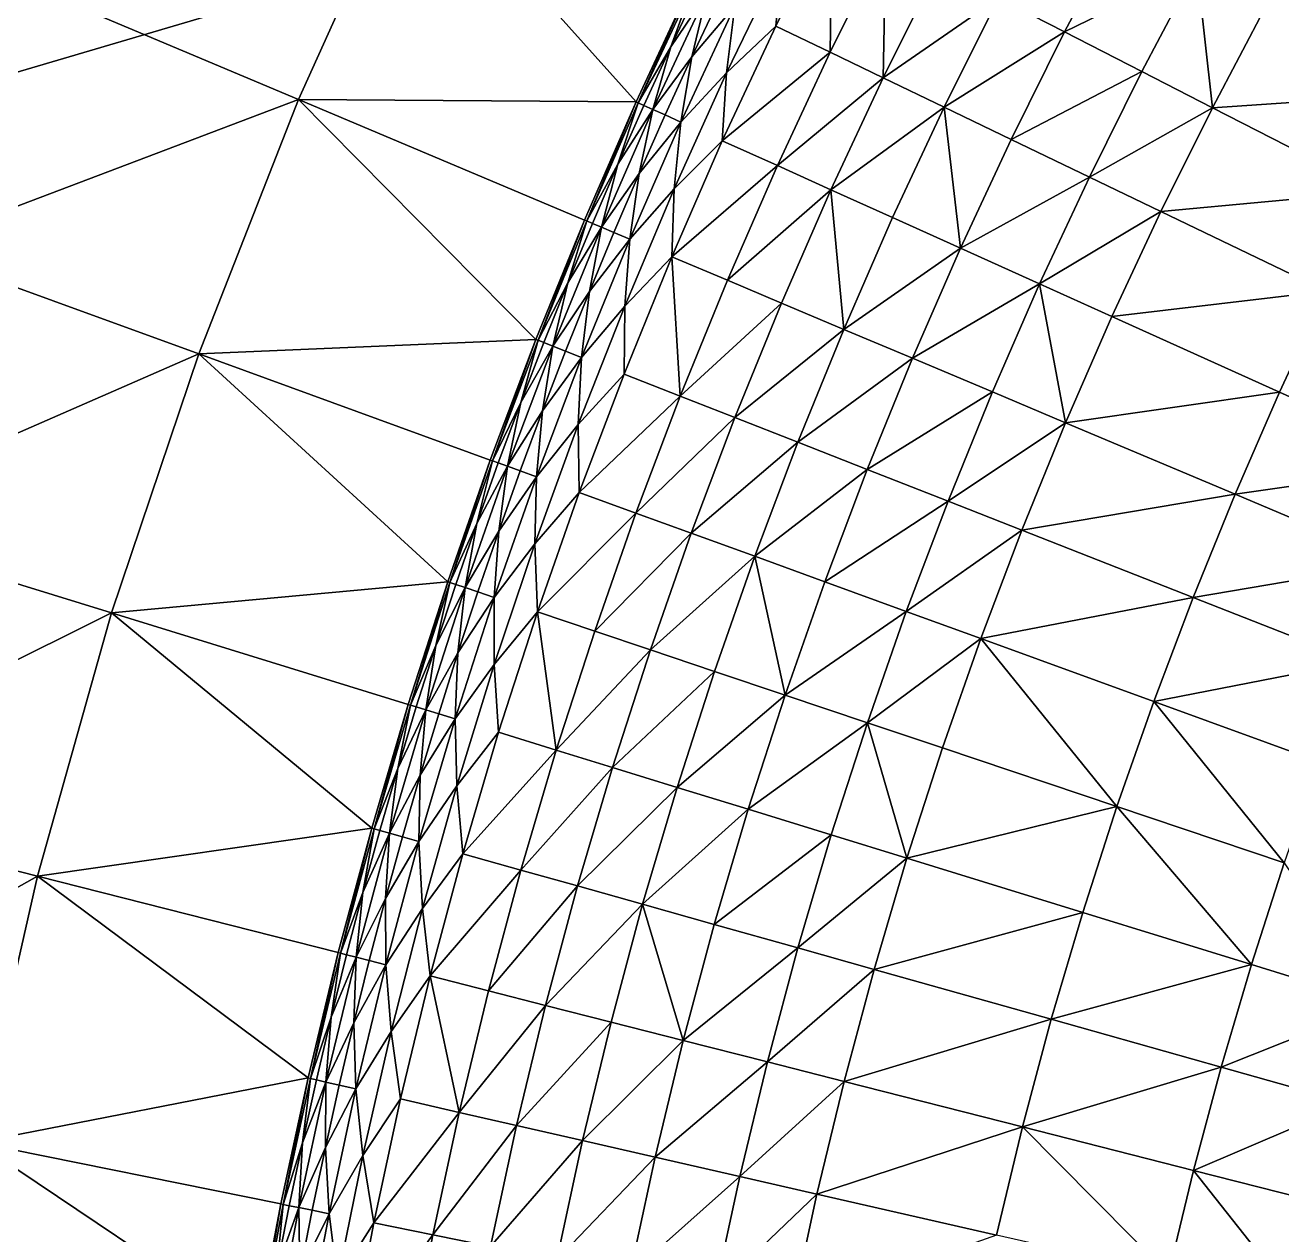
# Model space of a CAD drawing. Header units: millimetres. Extents: x -3250 to 8000, y -3250 to 3250.
# Drawn here: x -2574 to -1967, y 480 to 1065 of the extents above; entities that cross this region are included whole.
import ezdxf

# ---------------------------------------------------------------- set-up
doc = ezdxf.new("R2010")
doc.units = ezdxf.units.MM
doc.header["$MEASUREMENT"] = 0
doc.layers.add('MESH_3D', color=2, linetype='CONTINUOUS')

msp = doc.modelspace()

# ---------------------------------------------------------------- linework, layer by layer
at = {"layer": 'MESH_3D'}
for points in [[(2150.48, 2436.79, 32500), (-3128.53, 880.23, 32500), (-2326.57, -2269.27, 32500)], [(2150.48, 2436.79, 32500), (-2269.27, 2326.57, 32500), (-3128.53, 880.23, 32500)], [(2150.48, 2436.79, 32500), (-2326.57, -2269.27, 32500), (3105.61, 957.95, 32500)], [(-2269.27, 2326.57, 32500), (-2892.08, 1482.68, 32500), (-3128.53, 880.23, 32500)], [(-2580.13, 1087.62, 24400), (-2387.57, 1149.79, 24200), (-2441.91, 1029.35, 24200)], [(-2441.91, 1029.35, 24200), (-2387.57, 1149.79, 24200), (-2278.76, 1028.22, 24000)], [(-2387.57, 1149.79, 24200), (-2252.42, 1084.71, 24000), (-2278.76, 1028.22, 24000)], [(-2211.18, 1064.85, -238.11), (-2183.95, 1119.64, -238.11), (-2184.88, 1052.18, -303.82)], [(-2208.34, 1097.6, -205.25), (-2183.95, 1119.64, -238.11), (-2211.18, 1064.85, -238.11)], [(-2183.95, 1119.64, -238.11), (-2157.97, 1106.32, -303.82), (-2184.88, 1052.18, -303.82)], [(-2103.59, 1078.45, -406.77), (-2044.45, 1113.35, -455.71), (-2071.57, 1062.03, -455.71)], [(-2071.57, 1062.03, -455.71), (-2044.45, 1113.35, -455.71), (-2007.56, 1093.26, -506.08)], [(-2184.88, 1052.18, -303.82), (-2157.97, 1106.32, -303.82), (-2159.29, 1039.86, -355.73)], [(-2157.97, 1106.32, -303.82), (-2132.69, 1093.37, -355.73), (-2159.29, 1039.86, -355.73)], [(-2235.02, 1042.2, -205.25), (-2208.34, 1097.6, -205.25), (-2211.18, 1064.85, -238.11)], [(-2235.02, 1042.2, -205.25), (-2231.03, 1074.41, -171.85), (-2208.34, 1097.6, -205.25)], [(-2631.14, 957.66, 24400), (-2580.13, 1087.62, 24400), (-2441.91, 1029.35, 24200)], [(-2159.29, 1039.86, -355.73), (-2132.69, 1093.37, -355.73), (-2103.59, 1078.45, -406.77)], [(-2071.57, 1062.03, -455.71), (-2007.56, 1093.26, -506.08), (-2034.2, 1042.87, -506.08)], [(-2034.2, 1042.87, -506.08), (-2007.56, 1093.26, -506.08), (-2000.1, 1025.39, -547.31)], [(-2007.56, 1093.26, -506.08), (-1973.91, 1074.94, -547.31), (-2000.1, 1025.39, -547.31)], [(-2277.69, 1027.73, -38.42), (-2278.76, 1028.22), (-2252.42, 1084.71)], [(-2278.76, 1028.22, 24000), (-2252.42, 1084.71), (-2278.76, 1028.22)], [(-2278.76, 1028.22, 24000), (-2252.42, 1084.71, 24000), (-2252.42, 1084.71)], [(-2277.69, 1027.73, -38.42), (-2252.42, 1084.71), (-2251.36, 1084.2, -38.42)], [(-2262.01, 1054.79, -71.93), (-2277.69, 1027.73, -38.42), (-2251.36, 1084.2, -38.42)], [(-2262.01, 1054.79, -71.93), (-2251.36, 1084.2, -38.42), (-2248.69, 1082.91, -71.93)], [(-2262.01, 1054.79, -71.93), (-2248.69, 1082.91, -71.93), (-2244.42, 1080.86, -105.25)], [(-2251.77, 1050.02, -138.74), (-2270.67, 1024.57, -105.25), (-2244.42, 1080.86, -105.25)], [(-2262.01, 1054.79, -71.93), (-2244.42, 1080.86, -105.25), (-2270.67, 1024.57, -105.25)], [(-2251.77, 1050.02, -138.74), (-2244.42, 1080.86, -105.25), (-2238.5, 1078.01, -138.74)], [(-2251.77, 1050.02, -138.74), (-2238.5, 1078.01, -138.74), (-2231.03, 1074.41, -171.85)], [(-2159.29, 1039.86, -355.73), (-2103.59, 1078.45, -406.77), (-2129.82, 1025.67, -406.77)], [(-2129.82, 1025.67, -406.77), (-2103.59, 1078.45, -406.77), (-2071.57, 1062.03, -455.71)], [(-1973.91, 1074.94, -547.31), (-1869.46, 1079.34, -630.5), (-1895.79, 1032.39, -630.5)], [(-2235.02, 1042.2, -205.25), (-2257.13, 1018.45, -171.85), (-2231.03, 1074.41, -171.85)], [(-2251.77, 1050.02, -138.74), (-2231.03, 1074.41, -171.85), (-2257.13, 1018.45, -171.85)], [(-2000.1, 1025.39, -547.31), (-1973.91, 1074.94, -547.31), (-1895.79, 1032.39, -630.5)], [(-2237.04, 1009.39, -238.11), (-2211.18, 1064.85, -238.11), (-2184.88, 1052.18, -303.82)], [(-2235.02, 1042.2, -205.25), (-2211.18, 1064.85, -238.11), (-2237.04, 1009.39, -238.11)], [(-2129.82, 1025.67, -406.77), (-2071.57, 1062.03, -455.71), (-2097.4, 1010.06, -455.71)], [(-2097.4, 1010.06, -455.71), (-2071.57, 1062.03, -455.71), (-2034.2, 1042.87, -506.08)], [(-2274.99, 1026.51, -71.93), (-2277.69, 1027.73, -38.42), (-2262.01, 1054.79, -71.93)], [(-2274.99, 1026.51, -71.93), (-2262.01, 1054.79, -71.93), (-2270.67, 1024.57, -105.25)], [(-2237.04, 1009.39, -238.11), (-2184.88, 1052.18, -303.82), (-2210.43, 997.38, -303.82)], [(-2210.43, 997.38, -303.82), (-2184.88, 1052.18, -303.82), (-2159.29, 1039.86, -355.73)], [(-2264.68, 1021.86, -138.74), (-2270.67, 1024.57, -105.25), (-2251.77, 1050.02, -138.74)], [(-2264.68, 1021.86, -138.74), (-2251.77, 1050.02, -138.74), (-2257.13, 1018.45, -171.85)], [(-2260.3, 986.16, -205.25), (-2235.02, 1042.2, -205.25), (-2237.04, 1009.39, -238.11)], [(-2260.3, 986.16, -205.25), (-2257.13, 1018.45, -171.85), (-2235.02, 1042.2, -205.25)], [(-2210.43, 997.38, -303.82), (-2159.29, 1039.86, -355.73), (-2184.54, 985.7, -355.73)], [(-2184.54, 985.7, -355.73), (-2159.29, 1039.86, -355.73), (-2129.82, 1025.67, -406.77)], [(-2097.4, 1010.06, -455.71), (-2034.2, 1042.87, -506.08), (-2059.56, 991.83, -506.08)], [(-2059.56, 991.83, -506.08), (-2034.2, 1042.87, -506.08), (-2000.1, 1025.39, -547.31)], [(-2631.14, 957.66, 24400), (-2441.91, 1029.35, 24200), (-2490.19, 906.35, 24200)], [(-2490.19, 906.35, 24200), (-2441.91, 1029.35, 24200), (-2327.18, 913.35, 24000)], [(-2441.91, 1029.35, 24200), (-2278.76, 1028.22, 24000), (-2303.69, 971.09, 24000)], [(-2441.91, 1029.35, 24200), (-2303.69, 971.09, 24000), (-2327.18, 913.35, 24000)], [(-2302.6, 970.63, -38.42), (-2303.69, 971.09), (-2278.76, 1028.22)], [(-2278.76, 1028.22, 24000), (-2278.76, 1028.22), (-2303.69, 971.09)], [(-2303.69, 971.09, 24000), (-2278.76, 1028.22, 24000), (-2303.69, 971.09)], [(-2302.6, 970.63, -38.42), (-2278.76, 1028.22), (-2277.69, 1027.73, -38.42)], [(-2287.61, 998.07, -71.93), (-2302.6, 970.63, -38.42), (-2277.69, 1027.73, -38.42)], [(-2287.61, 998.07, -71.93), (-2277.69, 1027.73, -38.42), (-2274.99, 1026.51, -71.93)], [(-2000.1, 1025.39, -547.31), (-1895.79, 1032.39, -630.5), (-1920.94, 984.81, -630.5)], [(-2277.25, 993.55, -138.74), (-2295.51, 967.64, -105.25), (-2270.67, 1024.57, -105.25)], [(-2287.61, 998.07, -71.93), (-2270.67, 1024.57, -105.25), (-2295.51, 967.64, -105.25)], [(-2287.61, 998.07, -71.93), (-2274.99, 1026.51, -71.93), (-2270.67, 1024.57, -105.25)], [(-2277.25, 993.55, -138.74), (-2270.67, 1024.57, -105.25), (-2264.68, 1021.86, -138.74)], [(-2277.25, 993.55, -138.74), (-2264.68, 1021.86, -138.74), (-2257.13, 1018.45, -171.85)], [(-2184.54, 985.7, -355.73), (-2129.82, 1025.67, -406.77), (-2154.73, 972.25, -406.77)], [(-2154.73, 972.25, -406.77), (-2129.82, 1025.67, -406.77), (-2121.93, 957.45, -455.71)], [(-2129.82, 1025.67, -406.77), (-2097.4, 1010.06, -455.71), (-2121.93, 957.45, -455.71)], [(-2059.56, 991.83, -506.08), (-2000.1, 1025.39, -547.31), (-2025.04, 975.21, -547.31)], [(-2025.04, 975.21, -547.31), (-2000.1, 1025.39, -547.31), (-1920.94, 984.81, -630.5)], [(-2260.3, 986.16, -205.25), (-2281.81, 961.87, -171.85), (-2257.13, 1018.45, -171.85)], [(-2277.25, 993.55, -138.74), (-2257.13, 1018.45, -171.85), (-2281.81, 961.87, -171.85)], [(-2261.51, 953.31, -238.11), (-2237.04, 1009.39, -238.11), (-2210.43, 997.38, -303.82)], [(-2260.3, 986.16, -205.25), (-2237.04, 1009.39, -238.11), (-2261.51, 953.31, -238.11)], [(-2121.93, 957.45, -455.71), (-2097.4, 1010.06, -455.71), (-2059.56, 991.83, -506.08)], [(-2299.87, 969.48, -71.93), (-2302.6, 970.63, -38.42), (-2287.61, 998.07, -71.93)], [(-2299.87, 969.48, -71.93), (-2287.61, 998.07, -71.93), (-2295.51, 967.64, -105.25)], [(-2261.51, 953.31, -238.11), (-2210.43, 997.38, -303.82), (-2234.61, 941.97, -303.82)], [(-2234.61, 941.97, -303.82), (-2210.43, 997.38, -303.82), (-2184.54, 985.7, -355.73)], [(-2289.46, 965.09, -138.74), (-2295.51, 967.64, -105.25), (-2277.25, 993.55, -138.74)], [(-2289.46, 965.09, -138.74), (-2277.25, 993.55, -138.74), (-2281.81, 961.87, -171.85)], [(-2121.93, 957.45, -455.71), (-2059.56, 991.83, -506.08), (-2083.65, 940.18, -506.08)], [(-2083.65, 940.18, -506.08), (-2059.56, 991.83, -506.08), (-2025.04, 975.21, -547.31)], [(-2284.19, 929.5, -205.25), (-2281.81, 961.87, -171.85), (-2260.3, 986.16, -205.25)], [(-2284.19, 929.5, -205.25), (-2260.3, 986.16, -205.25), (-2261.51, 953.31, -238.11)], [(-2234.61, 941.97, -303.82), (-2184.54, 985.7, -355.73), (-2208.44, 930.93, -355.73)], [(-2208.44, 930.93, -355.73), (-2184.54, 985.7, -355.73), (-2178.3, 918.23, -406.77)], [(-2184.54, 985.7, -355.73), (-2154.73, 972.25, -406.77), (-2178.3, 918.23, -406.77)], [(-2025.04, 975.21, -547.31), (-1920.94, 984.81, -630.5), (-1944.9, 936.61, -630.5)], [(-2178.3, 918.23, -406.77), (-2154.73, 972.25, -406.77), (-2121.93, 957.45, -455.71)], [(-2083.65, 940.18, -506.08), (-2025.04, 975.21, -547.31), (-2048.72, 924.42, -547.31)], [(-2048.72, 924.42, -547.31), (-2025.04, 975.21, -547.31), (-1944.9, 936.61, -630.5)], [(-2326.09, 912.92, -38.42), (-2327.18, 913.35), (-2303.69, 971.09)], [(-2327.18, 913.35, 24000), (-2303.69, 971.09), (-2327.18, 913.35)], [(-2327.18, 913.35, 24000), (-2303.69, 971.09, 24000), (-2303.69, 971.09)], [(-2326.09, 912.92, -38.42), (-2303.69, 971.09), (-2302.6, 970.63, -38.42)], [(-2311.78, 940.73, -71.93), (-2326.09, 912.92, -38.42), (-2302.6, 970.63, -38.42)], [(-2301.31, 936.47, -138.74), (-2318.92, 910.11, -105.25), (-2295.51, 967.64, -105.25)], [(-2311.78, 940.73, -71.93), (-2295.51, 967.64, -105.25), (-2318.92, 910.11, -105.25)], [(-2311.78, 940.73, -71.93), (-2302.6, 970.63, -38.42), (-2299.87, 969.48, -71.93)], [(-2311.78, 940.73, -71.93), (-2299.87, 969.48, -71.93), (-2295.51, 967.64, -105.25)], [(-2301.31, 936.47, -138.74), (-2295.51, 967.64, -105.25), (-2289.46, 965.09, -138.74)], [(-2284.19, 929.5, -205.25), (-2305.09, 904.68, -171.85), (-2281.81, 961.87, -171.85)], [(-2301.31, 936.47, -138.74), (-2281.81, 961.87, -171.85), (-2305.09, 904.68, -171.85)], [(-2301.31, 936.47, -138.74), (-2289.46, 965.09, -138.74), (-2281.81, 961.87, -171.85)], [(-2675.6, 825.31, 24400), (-2631.14, 957.66, 24400), (-2490.19, 906.35, 24200)], [(3105.61, 957.95, 32500), (-2326.57, -2269.27, 32500), (-1962.36, -2590.68, 32500)], [(-2178.3, 918.23, -406.77), (-2121.93, 957.45, -455.71), (-2145.14, 904.25, -455.71)], [(-2145.14, 904.25, -455.71), (-2121.93, 957.45, -455.71), (-2083.65, 940.18, -506.08)], [(-2284.57, 896.63, -238.11), (-2261.51, 953.31, -238.11), (-2257.4, 885.96, -303.82)], [(-2284.19, 929.5, -205.25), (-2261.51, 953.31, -238.11), (-2284.57, 896.63, -238.11)], [(-2261.51, 953.31, -238.11), (-2234.61, 941.97, -303.82), (-2257.4, 885.96, -303.82)], [(-2257.4, 885.96, -303.82), (-2234.61, 941.97, -303.82), (-2208.44, 930.93, -355.73)], [(-2323.33, 911.84, -71.93), (-2326.09, 912.92, -38.42), (-2311.78, 940.73, -71.93)], [(-2323.33, 911.84, -71.93), (-2311.78, 940.73, -71.93), (-2318.92, 910.11, -105.25)], [(-2312.8, 907.71, -138.74), (-2318.92, 910.11, -105.25), (-2301.31, 936.47, -138.74)], [(-2312.8, 907.71, -138.74), (-2301.31, 936.47, -138.74), (-2305.09, 904.68, -171.85)], [(-2145.14, 904.25, -455.71), (-2083.65, 940.18, -506.08), (-2106.44, 887.94, -506.08)], [(-2106.44, 887.94, -506.08), (-2083.65, 940.18, -506.08), (-2071.13, 873.06, -547.31)], [(-2083.65, 940.18, -506.08), (-2048.72, 924.42, -547.31), (-2071.13, 873.06, -547.31)], [(-2048.72, 924.42, -547.31), (-1944.9, 936.61, -630.5), (-1967.64, 887.83, -630.5)], [(-1967.64, 887.83, -630.5), (-1944.9, 936.61, -630.5), (-1889.89, 852.75, -698.41)], [(-2257.4, 885.96, -303.82), (-2208.44, 930.93, -355.73), (-2230.96, 875.59, -355.73)], [(-2230.96, 875.59, -355.73), (-2208.44, 930.93, -355.73), (-2178.3, 918.23, -406.77)], [(-2306.65, 872.27, -205.25), (-2284.19, 929.5, -205.25), (-2284.57, 896.63, -238.11)], [(-2306.65, 872.27, -205.25), (-2305.09, 904.68, -171.85), (-2284.19, 929.5, -205.25)], [(-2071.13, 873.06, -547.31), (-2048.72, 924.42, -547.31), (-1967.64, 887.83, -630.5)], [(-2230.96, 875.59, -355.73), (-2178.3, 918.23, -406.77), (-2200.52, 863.64, -406.77)], [(-2200.52, 863.64, -406.77), (-2178.3, 918.23, -406.77), (-2145.14, 904.25, -455.71)], [(-2490.19, 906.35, 24200), (-2327.18, 913.35, 24000), (-2349.23, 855.05, 24000)], [(-2348.12, 854.65, -38.42), (-2349.23, 855.05), (-2327.18, 913.35)], [(-2349.23, 855.05, 24000), (-2327.18, 913.35), (-2349.23, 855.05)], [(-2349.23, 855.05, 24000), (-2327.18, 913.35, 24000), (-2327.18, 913.35)], [(-2348.12, 854.65, -38.42), (-2327.18, 913.35), (-2326.09, 912.92, -38.42)], [(-2334.51, 882.8, -71.93), (-2348.12, 854.65, -38.42), (-2326.09, 912.92, -38.42)], [(-2334.51, 882.8, -71.93), (-2326.09, 912.92, -38.42), (-2323.33, 911.84, -71.93)], [(-2334.51, 882.8, -71.93), (-2323.33, 911.84, -71.93), (-2318.92, 910.11, -105.25)], [(-2675.6, 825.31, 24400), (-2490.19, 906.35, 24200), (-2532.27, 781.1, 24200)], [(-2532.27, 781.1, 24200), (-2490.19, 906.35, 24200), (-2369.82, 796.22, 24000)], [(-2490.19, 906.35, 24200), (-2349.23, 855.05, 24000), (-2369.82, 796.22, 24000)], [(-2323.94, 878.81, -138.74), (-2340.89, 852.01, -105.25), (-2318.92, 910.11, -105.25)], [(-2334.51, 882.8, -71.93), (-2318.92, 910.11, -105.25), (-2340.89, 852.01, -105.25)], [(-2323.94, 878.81, -138.74), (-2318.92, 910.11, -105.25), (-2312.8, 907.71, -138.74)], [(-2323.94, 878.81, -138.74), (-2312.8, 907.71, -138.74), (-2305.09, 904.68, -171.85)], [(-2306.65, 872.27, -205.25), (-2326.92, 846.93, -171.85), (-2305.09, 904.68, -171.85)], [(-2323.94, 878.81, -138.74), (-2305.09, 904.68, -171.85), (-2326.92, 846.93, -171.85)], [(-2200.52, 863.64, -406.77), (-2145.14, 904.25, -455.71), (-2167.02, 850.49, -455.71)], [(-2167.02, 850.49, -455.71), (-2145.14, 904.25, -455.71), (-2106.44, 887.94, -506.08)], [(-2306.65, 872.27, -205.25), (-2284.57, 896.63, -238.11), (-2306.22, 839.39, -238.11)], [(-2306.22, 839.39, -238.11), (-2284.57, 896.63, -238.11), (-2257.4, 885.96, -303.82)], [(-2167.02, 850.49, -455.71), (-2106.44, 887.94, -506.08), (-2127.92, 835.15, -506.08)], [(-2127.92, 835.15, -506.08), (-2106.44, 887.94, -506.08), (-2071.13, 873.06, -547.31)], [(-2071.13, 873.06, -547.31), (-1967.64, 887.83, -630.5), (-1989.16, 838.5, -630.5)], [(-1989.16, 838.5, -630.5), (-1967.64, 887.83, -630.5), (-1889.89, 852.75, -698.41)], [(-2345.34, 853.63, -71.93), (-2348.12, 854.65, -38.42), (-2334.51, 882.8, -71.93)], [(-2345.34, 853.63, -71.93), (-2334.51, 882.8, -71.93), (-2340.89, 852.01, -105.25)], [(-2306.22, 839.39, -238.11), (-2257.4, 885.96, -303.82), (-2278.78, 829.41, -303.82)], [(-2278.78, 829.41, -303.82), (-2257.4, 885.96, -303.82), (-2230.96, 875.59, -355.73)], [(-3128.53, 880.23, 32500), (-2436.79, -2150.48, 32500), (-2326.57, -2269.27, 32500)], [(-3128.53, 880.23, 32500), (-2638.8, -1897.17, 32500), (-2436.79, -2150.48, 32500)], [(-2334.72, 849.77, -138.74), (-2340.89, 852.01, -105.25), (-2323.94, 878.81, -138.74)], [(-2334.72, 849.77, -138.74), (-2323.94, 878.81, -138.74), (-2326.92, 846.93, -171.85)], [(-2278.78, 829.41, -303.82), (-2230.96, 875.59, -355.73), (-2252.09, 819.7, -355.73)], [(-2252.09, 819.7, -355.73), (-2230.96, 875.59, -355.73), (-2200.52, 863.64, -406.77)], [(-2327.68, 814.49, -205.25), (-2306.65, 872.27, -205.25), (-2306.22, 839.39, -238.11)], [(-2327.68, 814.49, -205.25), (-2326.92, 846.93, -171.85), (-2306.65, 872.27, -205.25)], [(-2127.92, 835.15, -506.08), (-2071.13, 873.06, -547.31), (-2092.25, 821.15, -547.31)], [(-2092.25, 821.15, -547.31), (-2071.13, 873.06, -547.31), (-1989.16, 838.5, -630.5)], [(-2252.09, 819.7, -355.73), (-2200.52, 863.64, -406.77), (-2221.36, 808.51, -406.77)], [(-2221.36, 808.51, -406.77), (-2200.52, 863.64, -406.77), (-2167.02, 850.49, -455.71)], [(-2368.7, 795.84, -38.42), (-2369.82, 796.22), (-2349.23, 855.05)], [(-2369.82, 796.22, 24000), (-2349.23, 855.05), (-2369.82, 796.22)], [(-2369.82, 796.22, 24000), (-2349.23, 855.05, 24000), (-2349.23, 855.05)], [(-2368.7, 795.84, -38.42), (-2349.23, 855.05), (-2348.12, 854.65, -38.42)], [(-2355.8, 824.33, -71.93), (-2368.7, 795.84, -38.42), (-2348.12, 854.65, -38.42)], [(-2345.13, 820.6, -138.74), (-2361.4, 793.39, -105.25), (-2340.89, 852.01, -105.25)], [(-2355.8, 824.33, -71.93), (-2340.89, 852.01, -105.25), (-2361.4, 793.39, -105.25)], [(-2355.8, 824.33, -71.93), (-2348.12, 854.65, -38.42), (-2345.34, 853.63, -71.93)], [(-2355.8, 824.33, -71.93), (-2345.34, 853.63, -71.93), (-2340.89, 852.01, -105.25)], [(-2345.13, 820.6, -138.74), (-2340.89, 852.01, -105.25), (-2334.72, 849.77, -138.74)], [(-1989.16, 838.5, -630.5), (-1889.89, 852.75, -698.41), (-1910.57, 805.37, -698.41)], [(-2327.68, 814.49, -205.25), (-2347.31, 788.66, -171.85), (-2326.92, 846.93, -171.85)], [(-2345.13, 820.6, -138.74), (-2326.92, 846.93, -171.85), (-2347.31, 788.66, -171.85)], [(-2345.13, 820.6, -138.74), (-2334.72, 849.77, -138.74), (-2326.92, 846.93, -171.85)], [(-2221.36, 808.51, -406.77), (-2167.02, 850.49, -455.71), (-2187.55, 796.2, -455.71)], [(-2187.55, 796.2, -455.71), (-2167.02, 850.49, -455.71), (-2127.92, 835.15, -506.08)], [(-2327.68, 814.49, -205.25), (-2306.22, 839.39, -238.11), (-2326.43, 781.64, -238.11)], [(-2326.43, 781.64, -238.11), (-2306.22, 839.39, -238.11), (-2278.78, 829.41, -303.82)], [(-2092.25, 821.15, -547.31), (-1989.16, 838.5, -630.5), (-2009.45, 788.65, -630.5)], [(-2009.45, 788.65, -630.5), (-1989.16, 838.5, -630.5), (-1910.57, 805.37, -698.41)], [(-2187.55, 796.2, -455.71), (-2127.92, 835.15, -506.08), (-2148.08, 781.84, -506.08)], [(-2148.08, 781.84, -506.08), (-2127.92, 835.15, -506.08), (-2092.25, 821.15, -547.31)], [(-2326.43, 781.64, -238.11), (-2278.78, 829.41, -303.82), (-2298.75, 772.34, -303.82)], [(-2298.75, 772.34, -303.82), (-2278.78, 829.41, -303.82), (-2252.09, 819.7, -355.73)], [(-2713.42, 690.92, 24400), (-2675.6, 825.31, 24400), (-2532.27, 781.1, 24200)], [(-2365.89, 794.9, -71.93), (-2368.7, 795.84, -38.42), (-2355.8, 824.33, -71.93)], [(-2365.89, 794.9, -71.93), (-2355.8, 824.33, -71.93), (-2361.4, 793.39, -105.25)], [(-2355.18, 791.3, -138.74), (-2361.4, 793.39, -105.25), (-2345.13, 820.6, -138.74)], [(-2355.18, 791.3, -138.74), (-2345.13, 820.6, -138.74), (-2347.31, 788.66, -171.85)], [(-2148.08, 781.84, -506.08), (-2092.25, 821.15, -547.31), (-2112.08, 768.73, -547.31)], [(-2112.08, 768.73, -547.31), (-2092.25, 821.15, -547.31), (-2009.45, 788.65, -630.5)], [(-2347.26, 756.21, -205.25), (-2347.31, 788.66, -171.85), (-2327.68, 814.49, -205.25)], [(-2347.26, 756.21, -205.25), (-2327.68, 814.49, -205.25), (-2326.43, 781.64, -238.11)], [(-2298.75, 772.34, -303.82), (-2252.09, 819.7, -355.73), (-2271.83, 763.29, -355.73)], [(-2271.83, 763.29, -355.73), (-2252.09, 819.7, -355.73), (-2221.36, 808.51, -406.77)], [(-2271.83, 763.29, -355.73), (-2221.36, 808.51, -406.77), (-2240.83, 752.88, -406.77)], [(-2240.83, 752.88, -406.77), (-2221.36, 808.51, -406.77), (-2206.72, 741.42, -455.71)], [(-2221.36, 808.51, -406.77), (-2187.55, 796.2, -455.71), (-2206.72, 741.42, -455.71)], [(-2009.45, 788.65, -630.5), (-1910.57, 805.37, -698.41), (-1930.05, 757.49, -698.41)], [(-2532.27, 781.1, 24200), (-2369.82, 796.22, 24000), (-2388.93, 736.89, 24000)], [(-2387.8, 736.54, -38.42), (-2388.93, 736.89), (-2369.82, 796.22)], [(-2388.93, 736.89, 24000), (-2369.82, 796.22), (-2388.93, 736.89)], [(-2388.93, 736.89, 24000), (-2369.82, 796.22, 24000), (-2369.82, 796.22)], [(-2387.8, 736.54, -38.42), (-2369.82, 796.22), (-2368.7, 795.84, -38.42)], [(-2206.72, 741.42, -455.71), (-2187.55, 796.2, -455.71), (-2148.08, 781.84, -506.08)], [(-2375.62, 765.34, -71.93), (-2387.8, 736.54, -38.42), (-2368.7, 795.84, -38.42)], [(-2364.86, 761.87, -138.74), (-2380.45, 734.27, -105.25), (-2361.4, 793.39, -105.25)], [(-2375.62, 765.34, -71.93), (-2361.4, 793.39, -105.25), (-2380.45, 734.27, -105.25)], [(-2375.62, 765.34, -71.93), (-2368.7, 795.84, -38.42), (-2365.89, 794.9, -71.93)], [(-2375.62, 765.34, -71.93), (-2365.89, 794.9, -71.93), (-2361.4, 793.39, -105.25)], [(-2364.86, 761.87, -138.74), (-2361.4, 793.39, -105.25), (-2355.18, 791.3, -138.74)], [(-2364.86, 761.87, -138.74), (-2355.18, 791.3, -138.74), (-2347.31, 788.66, -171.85)], [(-2347.26, 756.21, -205.25), (-2366.25, 729.89, -171.85), (-2347.31, 788.66, -171.85)], [(-2364.86, 761.87, -138.74), (-2347.31, 788.66, -171.85), (-2366.25, 729.89, -171.85)], [(-2112.08, 768.73, -547.31), (-2009.45, 788.65, -630.5), (-2028.49, 738.31, -630.5)], [(-2028.49, 738.31, -630.5), (-2009.45, 788.65, -630.5), (-1930.05, 757.49, -698.41)], [(-2713.42, 690.92, 24400), (-2532.27, 781.1, 24200), (-2568.05, 653.91, 24200)], [(-2568.05, 653.91, 24200), (-2532.27, 781.1, 24200), (-2406.56, 677.1, 24000)], [(-2532.27, 781.1, 24200), (-2388.93, 736.89, 24000), (-2406.56, 677.1, 24000)], [(-2347.26, 756.21, -205.25), (-2326.43, 781.64, -238.11), (-2345.19, 723.4, -238.11)], [(-2345.19, 723.4, -238.11), (-2326.43, 781.64, -238.11), (-2317.29, 714.79, -303.82)], [(-2326.43, 781.64, -238.11), (-2298.75, 772.34, -303.82), (-2317.29, 714.79, -303.82)], [(-2206.72, 741.42, -455.71), (-2148.08, 781.84, -506.08), (-2166.91, 728.04, -506.08)], [(-2166.91, 728.04, -506.08), (-2148.08, 781.84, -506.08), (-2112.08, 768.73, -547.31)], [(-2317.29, 714.79, -303.82), (-2298.75, 772.34, -303.82), (-2271.83, 763.29, -355.73)], [(-2166.91, 728.04, -506.08), (-2112.08, 768.73, -547.31), (-2130.58, 715.84, -547.31)], [(-2130.58, 715.84, -547.31), (-2112.08, 768.73, -547.31), (-2046.26, 687.51, -630.5)], [(-2112.08, 768.73, -547.31), (-2028.49, 738.31, -630.5), (-2046.26, 687.51, -630.5)], [(-2384.97, 735.67, -71.93), (-2387.8, 736.54, -38.42), (-2375.62, 765.34, -71.93)], [(-2384.97, 735.67, -71.93), (-2375.62, 765.34, -71.93), (-2380.45, 734.27, -105.25)], [(-2374.17, 732.33, -138.74), (-2380.45, 734.27, -105.25), (-2364.86, 761.87, -138.74)], [(-2374.17, 732.33, -138.74), (-2364.86, 761.87, -138.74), (-2366.25, 729.89, -171.85)], [(-2317.29, 714.79, -303.82), (-2271.83, 763.29, -355.73), (-2290.15, 706.42, -355.73)], [(-2290.15, 706.42, -355.73), (-2271.83, 763.29, -355.73), (-2240.83, 752.88, -406.77)], [(-2365.38, 697.45, -205.25), (-2366.25, 729.89, -171.85), (-2347.26, 756.21, -205.25)], [(-2365.38, 697.45, -205.25), (-2347.26, 756.21, -205.25), (-2345.19, 723.4, -238.11)], [(-2028.49, 738.31, -630.5), (-1930.05, 757.49, -698.41), (-1948.34, 709.14, -698.41)], [(-2290.15, 706.42, -355.73), (-2240.83, 752.88, -406.77), (-2258.9, 696.78, -406.77)], [(-2258.9, 696.78, -406.77), (-2240.83, 752.88, -406.77), (-2206.72, 741.42, -455.71)], [(-2258.9, 696.78, -406.77), (-2206.72, 741.42, -455.71), (-2224.52, 686.17, -455.71)], [(-2224.52, 686.17, -455.71), (-2206.72, 741.42, -455.71), (-2166.91, 728.04, -506.08)], [(-2405.42, 676.78, -38.42), (-2406.56, 677.1), (-2388.93, 736.89)], [(-2406.56, 677.1, 24000), (-2388.93, 736.89), (-2406.56, 677.1)], [(-2406.56, 677.1, 24000), (-2388.93, 736.89, 24000), (-2388.93, 736.89)], [(-2405.42, 676.78, -38.42), (-2388.93, 736.89), (-2387.8, 736.54, -38.42)], [(-2393.96, 705.88, -71.93), (-2405.42, 676.78, -38.42), (-2387.8, 736.54, -38.42)], [(-2393.96, 705.88, -71.93), (-2387.8, 736.54, -38.42), (-2384.97, 735.67, -71.93)], [(-2393.96, 705.88, -71.93), (-2384.97, 735.67, -71.93), (-2380.45, 734.27, -105.25)], [(-2046.26, 687.51, -630.5), (-2028.49, 738.31, -630.5), (-1965.41, 660.34, -698.41)], [(-2028.49, 738.31, -630.5), (-1948.34, 709.14, -698.41), (-1965.41, 660.34, -698.41)], [(-2383.12, 702.68, -138.74), (-2398.01, 674.7, -105.25), (-2380.45, 734.27, -105.25)], [(-2393.96, 705.88, -71.93), (-2380.45, 734.27, -105.25), (-2398.01, 674.7, -105.25)], [(-2365.38, 697.45, -205.25), (-2383.71, 670.67, -171.85), (-2366.25, 729.89, -171.85)], [(-2383.12, 702.68, -138.74), (-2366.25, 729.89, -171.85), (-2383.71, 670.67, -171.85)], [(-2383.12, 702.68, -138.74), (-2380.45, 734.27, -105.25), (-2374.17, 732.33, -138.74)], [(-2383.12, 702.68, -138.74), (-2374.17, 732.33, -138.74), (-2366.25, 729.89, -171.85)], [(-2365.38, 697.45, -205.25), (-2345.19, 723.4, -238.11), (-2362.5, 664.7, -238.11)], [(-2362.5, 664.7, -238.11), (-2345.19, 723.4, -238.11), (-2317.29, 714.79, -303.82)], [(-2224.52, 686.17, -455.71), (-2166.91, 728.04, -506.08), (-2184.38, 673.79, -506.08)], [(-2184.38, 673.79, -506.08), (-2166.91, 728.04, -506.08), (-2147.77, 662.5, -547.31)], [(-2166.91, 728.04, -506.08), (-2130.58, 715.84, -547.31), (-2147.77, 662.5, -547.31)], [(-2362.5, 664.7, -238.11), (-2317.29, 714.79, -303.82), (-2334.39, 656.8, -303.82)], [(-2334.39, 656.8, -303.82), (-2317.29, 714.79, -303.82), (-2290.15, 706.42, -355.73)], [(-2147.77, 662.5, -547.31), (-2130.58, 715.84, -547.31), (-2046.26, 687.51, -630.5)], [(-2402.57, 675.98, -71.93), (-2405.42, 676.78, -38.42), (-2393.96, 705.88, -71.93)], [(-2402.57, 675.98, -71.93), (-2393.96, 705.88, -71.93), (-2398.01, 674.7, -105.25)], [(-2334.39, 656.8, -303.82), (-2290.15, 706.42, -355.73), (-2307.05, 649.1, -355.73)], [(-2307.05, 649.1, -355.73), (-2290.15, 706.42, -355.73), (-2258.9, 696.78, -406.77)], [(-2391.69, 672.92, -138.74), (-2398.01, 674.7, -105.25), (-2383.12, 702.68, -138.74)], [(-2391.69, 672.92, -138.74), (-2383.12, 702.68, -138.74), (-2383.71, 670.67, -171.85)], [(-2382.04, 638.26, -205.25), (-2383.71, 670.67, -171.85), (-2365.38, 697.45, -205.25)], [(-2382.04, 638.26, -205.25), (-2365.38, 697.45, -205.25), (-2362.5, 664.7, -238.11)], [(-2307.05, 649.1, -355.73), (-2258.9, 696.78, -406.77), (-2275.57, 640.25, -406.77)], [(-2275.57, 640.25, -406.77), (-2258.9, 696.78, -406.77), (-2224.52, 686.17, -455.71)], [(-2744.48, 554.81, 24400), (-2713.42, 690.92, 24400), (-2568.05, 653.91, 24200)], [(-2147.77, 662.5, -547.31), (-2046.26, 687.51, -630.5), (-2062.77, 636.28, -630.5)], [(-2062.77, 636.28, -630.5), (-2046.26, 687.51, -630.5), (-1981.26, 611.14, -698.41)], [(-2046.26, 687.51, -630.5), (-1965.41, 660.34, -698.41), (-1981.26, 611.14, -698.41)], [(-2275.57, 640.25, -406.77), (-2224.52, 686.17, -455.71), (-2240.93, 630.5, -455.71)], [(-2240.93, 630.5, -455.71), (-2224.52, 686.17, -455.71), (-2184.38, 673.79, -506.08)], [(-2568.05, 653.91, 24200), (-2406.56, 677.1, 24000), (-2422.69, 616.89, 24000)], [(-2421.55, 616.6, -38.42), (-2422.69, 616.89), (-2406.56, 677.1)], [(-2422.69, 616.89, 24000), (-2406.56, 677.1), (-2422.69, 616.89)], [(-2422.69, 616.89, 24000), (-2406.56, 677.1, 24000), (-2406.56, 677.1)], [(-2421.55, 616.6, -38.42), (-2406.56, 677.1), (-2405.42, 676.78, -38.42)], [(-2410.81, 645.98, -71.93), (-2421.55, 616.6, -38.42), (-2405.42, 676.78, -38.42)], [(-2399.89, 643.05, -138.74), (-2414.09, 614.7, -105.25), (-2398.01, 674.7, -105.25)], [(-2410.81, 645.98, -71.93), (-2398.01, 674.7, -105.25), (-2414.09, 614.7, -105.25)], [(-2410.81, 645.98, -71.93), (-2405.42, 676.78, -38.42), (-2402.57, 675.98, -71.93)], [(-2410.81, 645.98, -71.93), (-2402.57, 675.98, -71.93), (-2398.01, 674.7, -105.25)], [(-2399.89, 643.05, -138.74), (-2398.01, 674.7, -105.25), (-2391.69, 672.92, -138.74)], [(-2399.89, 643.05, -138.74), (-2391.69, 672.92, -138.74), (-2383.71, 670.67, -171.85)], [(-2399.89, 643.05, -138.74), (-2383.71, 670.67, -171.85), (-2399.69, 611.04, -171.85)], [(-2382.04, 638.26, -205.25), (-2399.69, 611.04, -171.85), (-2383.71, 670.67, -171.85)], [(-2240.93, 630.5, -455.71), (-2184.38, 673.79, -506.08), (-2200.5, 619.13, -506.08)], [(-2200.5, 619.13, -506.08), (-2184.38, 673.79, -506.08), (-2147.77, 662.5, -547.31)], [(-2382.04, 638.26, -205.25), (-2362.5, 664.7, -238.11), (-2378.33, 605.6, -238.11)], [(-2378.33, 605.6, -238.11), (-2362.5, 664.7, -238.11), (-2334.39, 656.8, -303.82)], [(-2200.5, 619.13, -506.08), (-2147.77, 662.5, -547.31), (-2163.62, 608.75, -547.31)], [(-2163.62, 608.75, -547.31), (-2147.77, 662.5, -547.31), (-2062.77, 636.28, -630.5)], [(-2378.33, 605.6, -238.11), (-2334.39, 656.8, -303.82), (-2350.04, 598.39, -303.82)], [(-2350.04, 598.39, -303.82), (-2334.39, 656.8, -303.82), (-2307.05, 649.1, -355.73)], [(-1981.26, 611.14, -698.41), (-1965.41, 660.34, -698.41), (-1919.34, 592.04, -744.25)], [(-2744.48, 554.81, 24400), (-2568.05, 653.91, 24200), (-2597.46, 525.09, 24200)], [(-2597.46, 525.09, 24200), (-2568.05, 653.91, 24200), (-2437.32, 556.3, 24000)], [(-2568.05, 653.91, 24200), (-2422.69, 616.89, 24000), (-2437.32, 556.3, 24000)], [(-2418.68, 615.87, -71.93), (-2421.55, 616.6, -38.42), (-2410.81, 645.98, -71.93)], [(-2418.68, 615.87, -71.93), (-2410.81, 645.98, -71.93), (-2414.09, 614.7, -105.25)], [(-2350.04, 598.39, -303.82), (-2307.05, 649.1, -355.73), (-2322.52, 591.39, -355.73)], [(-2322.52, 591.39, -355.73), (-2307.05, 649.1, -355.73), (-2275.57, 640.25, -406.77)], [(-2407.72, 613.08, -138.74), (-2414.09, 614.7, -105.25), (-2399.89, 643.05, -138.74)], [(-2407.72, 613.08, -138.74), (-2399.89, 643.05, -138.74), (-2399.69, 611.04, -171.85)], [(-2397.21, 578.68, -205.25), (-2399.69, 611.04, -171.85), (-2382.04, 638.26, -205.25)], [(-2397.21, 578.68, -205.25), (-2382.04, 638.26, -205.25), (-2378.33, 605.6, -238.11)], [(-2322.52, 591.39, -355.73), (-2275.57, 640.25, -406.77), (-2290.83, 583.32, -406.77)], [(-2290.83, 583.32, -406.77), (-2275.57, 640.25, -406.77), (-2255.95, 574.44, -455.71)], [(-2275.57, 640.25, -406.77), (-2240.93, 630.5, -455.71), (-2255.95, 574.44, -455.71)], [(-2163.62, 608.75, -547.31), (-2062.77, 636.28, -630.5), (-2077.99, 584.66, -630.5)], [(-2077.99, 584.66, -630.5), (-2062.77, 636.28, -630.5), (-1981.26, 611.14, -698.41)], [(-2255.95, 574.44, -455.71), (-2240.93, 630.5, -455.71), (-2200.5, 619.13, -506.08)], [(-2436.17, 556.04, -38.42), (-2437.32, 556.3), (-2422.69, 616.89)], [(-2437.32, 556.3, 24000), (-2422.69, 616.89, 24000), (-2422.69, 616.89)], [(-2437.32, 556.3, 24000), (-2422.69, 616.89), (-2437.32, 556.3)], [(-2436.17, 556.04, -38.42), (-2422.69, 616.89), (-2421.55, 616.6, -38.42)], [(-2426.17, 585.67, -71.93), (-2436.17, 556.04, -38.42), (-2421.55, 616.6, -38.42)], [(-2415.18, 583.02, -138.74), (-2428.66, 554.33, -105.25), (-2414.09, 614.7, -105.25)], [(-2426.17, 585.67, -71.93), (-2414.09, 614.7, -105.25), (-2428.66, 554.33, -105.25)], [(-2426.17, 585.67, -71.93), (-2421.55, 616.6, -38.42), (-2418.68, 615.87, -71.93)], [(-2426.17, 585.67, -71.93), (-2418.68, 615.87, -71.93), (-2414.09, 614.7, -105.25)], [(-2415.18, 583.02, -138.74), (-2414.09, 614.7, -105.25), (-2407.72, 613.08, -138.74)], [(-2255.95, 574.44, -455.71), (-2200.5, 619.13, -506.08), (-2215.25, 564.07, -506.08)], [(-2215.25, 564.07, -506.08), (-2200.5, 619.13, -506.08), (-2163.62, 608.75, -547.31)], [(-2415.18, 583.02, -138.74), (-2407.72, 613.08, -138.74), (-2399.69, 611.04, -171.85)], [(-2415.18, 583.02, -138.74), (-2399.69, 611.04, -171.85), (-2414.18, 551.02, -171.85)], [(-2397.21, 578.68, -205.25), (-2414.18, 551.02, -171.85), (-2399.69, 611.04, -171.85)], [(-2215.25, 564.07, -506.08), (-2163.62, 608.75, -547.31), (-2178.12, 554.62, -547.31)], [(-2178.12, 554.62, -547.31), (-2163.62, 608.75, -547.31), (-2077.99, 584.66, -630.5)], [(-2077.99, 584.66, -630.5), (-1981.26, 611.14, -698.41), (-1995.88, 561.55, -698.41)], [(-1995.88, 561.55, -698.41), (-1981.26, 611.14, -698.41), (-1919.34, 592.04, -744.25)], [(-2397.21, 578.68, -205.25), (-2378.33, 605.6, -238.11), (-2392.69, 546.12, -238.11)], [(-2392.69, 546.12, -238.11), (-2378.33, 605.6, -238.11), (-2364.23, 539.62, -303.82)], [(-2378.33, 605.6, -238.11), (-2350.04, 598.39, -303.82), (-2364.23, 539.62, -303.82)], [(-2364.23, 539.62, -303.82), (-2350.04, 598.39, -303.82), (-2322.52, 591.39, -355.73)], [(-2364.23, 539.62, -303.82), (-2322.52, 591.39, -355.73), (-2336.54, 533.3, -355.73)], [(-2336.54, 533.3, -355.73), (-2322.52, 591.39, -355.73), (-2290.83, 583.32, -406.77)], [(-1995.88, 561.55, -698.41), (-1919.34, 592.04, -744.25), (-1933.5, 544, -744.25)], [(-2433.28, 555.38, -71.93), (-2436.17, 556.04, -38.42), (-2426.17, 585.67, -71.93)], [(-2433.28, 555.38, -71.93), (-2426.17, 585.67, -71.93), (-2428.66, 554.33, -105.25)], [(-2336.54, 533.3, -355.73), (-2290.83, 583.32, -406.77), (-2304.66, 526.02, -406.77)], [(-2304.66, 526.02, -406.77), (-2290.83, 583.32, -406.77), (-2255.95, 574.44, -455.71)], [(-2178.12, 554.62, -547.31), (-2077.99, 584.66, -630.5), (-2091.92, 532.67, -630.5)], [(-2091.92, 532.67, -630.5), (-2077.99, 584.66, -630.5), (-1995.88, 561.55, -698.41)], [(-2422.26, 552.86, -138.74), (-2428.66, 554.33, -105.25), (-2415.18, 583.02, -138.74)], [(-2422.26, 552.86, -138.74), (-2415.18, 583.02, -138.74), (-2414.18, 551.02, -171.85)], [(-2410.89, 518.74, -205.25), (-2414.18, 551.02, -171.85), (-2397.21, 578.68, -205.25)], [(-2410.89, 518.74, -205.25), (-2397.21, 578.68, -205.25), (-2392.69, 546.12, -238.11)], [(-2304.66, 526.02, -406.77), (-2255.95, 574.44, -455.71), (-2269.57, 518.02, -455.71)], [(-2269.57, 518.02, -455.71), (-2255.95, 574.44, -455.71), (-2215.25, 564.07, -506.08)], [(-2269.57, 518.02, -455.71), (-2215.25, 564.07, -506.08), (-2228.63, 508.67, -506.08)], [(-2228.63, 508.67, -506.08), (-2215.25, 564.07, -506.08), (-2178.12, 554.62, -547.31)], [(-2091.92, 532.67, -630.5), (-1995.88, 561.55, -698.41), (-2009.26, 511.62, -698.41)], [(-2009.26, 511.62, -698.41), (-1995.88, 561.55, -698.41), (-1933.5, 544, -744.25)], [(-2597.46, 525.09, 24200), (-2437.32, 556.3, 24000), (-2450.43, 495.37, 24000)], [(-2449.27, 495.13, -38.42), (-2450.43, 495.37), (-2437.32, 556.3)], [(-2450.43, 495.37, 24000), (-2437.32, 556.3, 24000), (-2437.32, 556.3)], [(-2450.43, 495.37, 24000), (-2437.32, 556.3), (-2450.43, 495.37)], [(-2449.27, 495.13, -38.42), (-2437.32, 556.3), (-2436.17, 556.04, -38.42)], [(-2440.01, 525, -71.93), (-2449.27, 495.13, -38.42), (-2436.17, 556.04, -38.42)], [(-2428.96, 522.63, -138.74), (-2441.73, 493.61, -105.25), (-2428.66, 554.33, -105.25)], [(-2440.01, 525, -71.93), (-2428.66, 554.33, -105.25), (-2441.73, 493.61, -105.25)], [(-2440.01, 525, -71.93), (-2436.17, 556.04, -38.42), (-2433.28, 555.38, -71.93)], [(-2440.01, 525, -71.93), (-2433.28, 555.38, -71.93), (-2428.66, 554.33, -105.25)], [(-2428.96, 522.63, -138.74), (-2428.66, 554.33, -105.25), (-2422.26, 552.86, -138.74)], [(-2228.63, 508.67, -506.08), (-2178.12, 554.62, -547.31), (-2191.27, 500.14, -547.31)], [(-2191.27, 500.14, -547.31), (-2178.12, 554.62, -547.31), (-2091.92, 532.67, -630.5)], [(-2428.96, 522.63, -138.74), (-2422.26, 552.86, -138.74), (-2414.18, 551.02, -171.85)], [(-2428.96, 522.63, -138.74), (-2414.18, 551.02, -171.85), (-2427.16, 490.66, -171.85)], [(-2410.89, 518.74, -205.25), (-2427.16, 490.66, -171.85), (-2414.18, 551.02, -171.85)], [(-2410.89, 518.74, -205.25), (-2392.69, 546.12, -238.11), (-2405.56, 486.3, -238.11)], [(-2405.56, 486.3, -238.11), (-2392.69, 546.12, -238.11), (-2364.23, 539.62, -303.82)], [(-2009.26, 511.62, -698.41), (-1933.5, 544, -744.25), (-1946.46, 495.63, -744.25)], [(-2405.56, 486.3, -238.11), (-2364.23, 539.62, -303.82), (-2376.95, 480.51, -303.82)], [(-2376.95, 480.51, -303.82), (-2364.23, 539.62, -303.82), (-2336.54, 533.3, -355.73)], [(-2376.95, 480.51, -303.82), (-2336.54, 533.3, -355.73), (-2349.11, 474.88, -355.73)], [(-2349.11, 474.88, -355.73), (-2336.54, 533.3, -355.73), (-2304.66, 526.02, -406.77)], [(-2191.27, 500.14, -547.31), (-2091.92, 532.67, -630.5), (-2104.55, 480.35, -630.5)], [(-2104.55, 480.35, -630.5), (-2091.92, 532.67, -630.5), (-2021.39, 461.37, -698.41)], [(-2091.92, 532.67, -630.5), (-2009.26, 511.62, -698.41), (-2021.39, 461.37, -698.41)], [(-2620.4, 394.96, 24200), (-2597.46, 525.09, 24200), (-2462.02, 434.12, 24000)], [(-2597.46, 525.09, 24200), (-2450.43, 495.37, 24000), (-2462.02, 434.12, 24000)], [(-2446.37, 494.54, -71.93), (-2449.27, 495.13, -38.42), (-2440.01, 525, -71.93)], [(-2446.37, 494.54, -71.93), (-2440.01, 525, -71.93), (-2441.73, 493.61, -105.25)], [(-2435.29, 492.3, -138.74), (-2441.73, 493.61, -105.25), (-2428.96, 522.63, -138.74)], [(-2435.29, 492.3, -138.74), (-2428.96, 522.63, -138.74), (-2427.16, 490.66, -171.85)], [(-2349.11, 474.88, -355.73), (-2304.66, 526.02, -406.77), (-2317.06, 468.4, -406.77)], [(-2317.06, 468.4, -406.77), (-2304.66, 526.02, -406.77), (-2269.57, 518.02, -455.71)], [(-2423.07, 458.47, -205.25), (-2427.16, 490.66, -171.85), (-2410.89, 518.74, -205.25)], [(-2423.07, 458.47, -205.25), (-2410.89, 518.74, -205.25), (-2405.56, 486.3, -238.11)], [(-2317.06, 468.4, -406.77), (-2269.57, 518.02, -455.71), (-2281.78, 461.27, -455.71)], [(-2281.78, 461.27, -455.71), (-2269.57, 518.02, -455.71), (-2228.63, 508.67, -506.08)], [(-2021.39, 461.37, -698.41), (-2009.26, 511.62, -698.41), (-1958.21, 446.95, -744.25)], [(-2009.26, 511.62, -698.41), (-1946.46, 495.63, -744.25), (-1958.21, 446.95, -744.25)], [(-2281.78, 461.27, -455.71), (-2228.63, 508.67, -506.08), (-2240.62, 452.95, -506.08)], [(-2240.62, 452.95, -506.08), (-2228.63, 508.67, -506.08), (-2191.27, 500.14, -547.31)], [(-2240.62, 452.95, -506.08), (-2191.27, 500.14, -547.31), (-2203.06, 445.36, -547.31)], [(-2203.06, 445.36, -547.31), (-2191.27, 500.14, -547.31), (-2104.55, 480.35, -630.5)], [(-2460.86, 433.92, -38.42), (-2462.02, 434.12), (-2450.43, 495.37)], [(-2462.02, 434.12, 24000), (-2450.43, 495.37, 24000), (-2450.43, 495.37)], [(-2462.02, 434.12, 24000), (-2450.43, 495.37), (-2462.02, 434.12)], [(-2460.86, 433.92, -38.42), (-2450.43, 495.37), (-2449.27, 495.13, -38.42)], [(-2452.35, 464.01, -71.93), (-2460.86, 433.92, -38.42), (-2449.27, 495.13, -38.42)], [(-2441.24, 461.91, -138.74), (-2453.28, 432.58, -105.25), (-2441.73, 493.61, -105.25)], [(-2452.35, 464.01, -71.93), (-2441.73, 493.61, -105.25), (-2453.28, 432.58, -105.25)], [(-2452.35, 464.01, -71.93), (-2449.27, 495.13, -38.42), (-2446.37, 494.54, -71.93)], [(-2452.35, 464.01, -71.93), (-2446.37, 494.54, -71.93), (-2441.73, 493.61, -105.25)], [(-2441.24, 461.91, -138.74), (-2441.73, 493.61, -105.25), (-2435.29, 492.3, -138.74)], [(-2441.24, 461.91, -138.74), (-2435.29, 492.3, -138.74), (-2427.16, 490.66, -171.85)], [(-2441.24, 461.91, -138.74), (-2427.16, 490.66, -171.85), (-2438.64, 430, -171.85)], [(-2423.07, 458.47, -205.25), (-2438.64, 430, -171.85), (-2427.16, 490.66, -171.85)], [(-2423.07, 458.47, -205.25), (-2405.56, 486.3, -238.11), (-2416.94, 426.17, -238.11)], [(-2416.94, 426.17, -238.11), (-2405.56, 486.3, -238.11), (-2376.95, 480.51, -303.82)], [(-2416.94, 426.17, -238.11), (-2376.95, 480.51, -303.82), (-2388.19, 421.1, -303.82)], [(-2388.19, 421.1, -303.82), (-2376.95, 480.51, -303.82), (-2349.11, 474.88, -355.73)]]:
    msp.add_3dface(points, dxfattribs=at)

doc.saveas('drawing.dxf')
